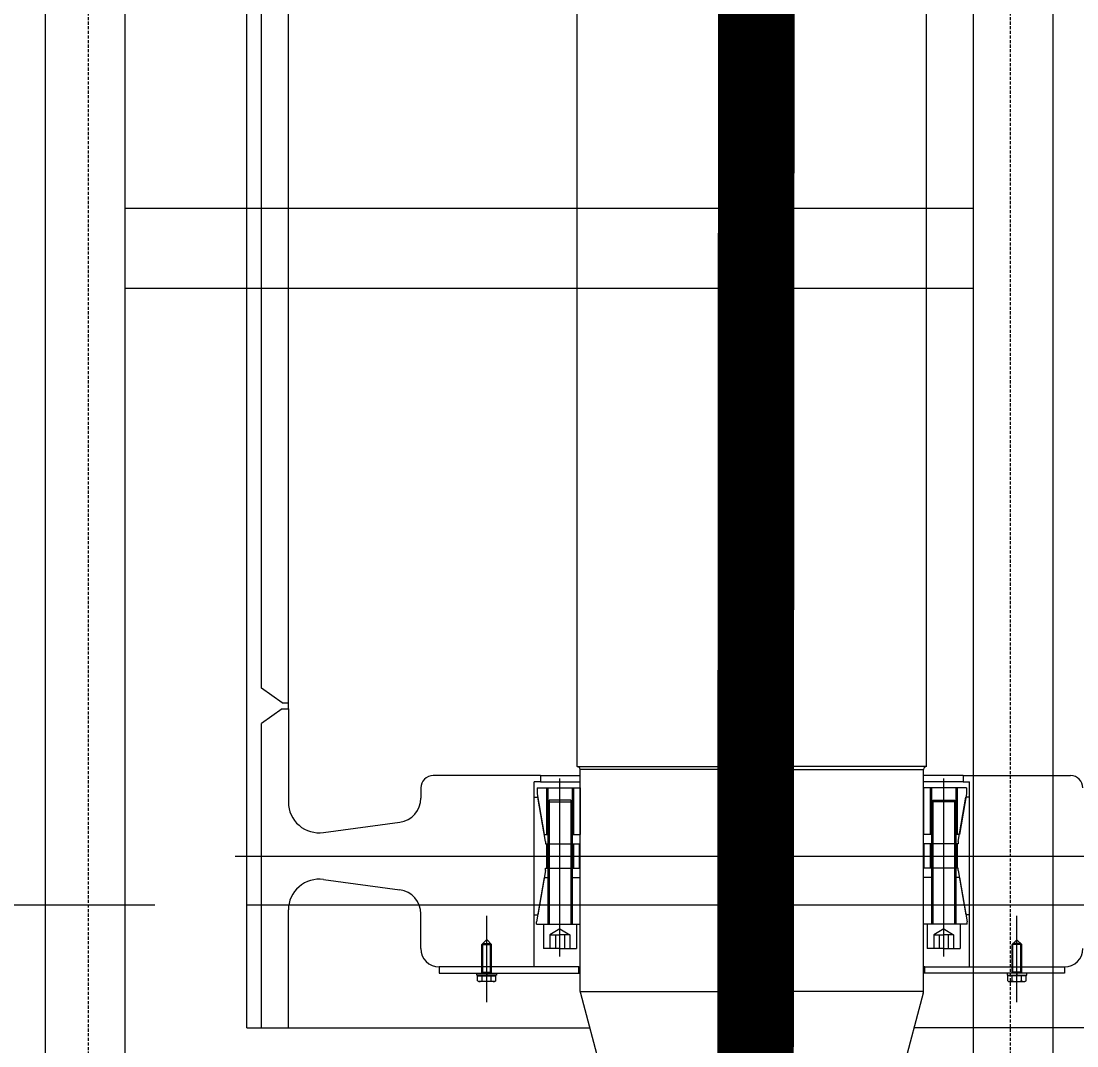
# Model space of a CAD drawing. Header units: inches. Extents: x 209270 to 234360, y -180214 to -150194.
# Drawn here: x 219416 to 220277, y -162779 to -161943 of the extents above; entities that cross this region are included whole.
import ezdxf

# ---------------------------------------------------------------- set-up
doc = ezdxf.new("R2010")
doc.units = ezdxf.units.IN
doc.header["$LTSCALE"] = 10
doc.header["$MEASUREMENT"] = 0
doc.linetypes.add('HIDDEN', pattern=[0.375, 0.25, -0.125])
doc.layers.get('Defpoints').update_dxf_attribs({"color": 69})
doc.layers.add('$AUDIT_BAD_LAYER1', color=7, linetype='Continuous')
for name, color, linetype, lineweight in [('All Bought', 110, 'Continuous', 9), ('Belt', 4, 'Continuous', 9), ('DIM', 42, 'Continuous', 13), ('DIM.', 42, 'Continuous', 13), ('HIDDDEN', 3, 'HIDDEN', 9), ('hoist', 221, 'Continuous', 9), ('MAIN OBJECT', 2, 'Continuous', 18)]:
    doc.layers.add(name, color=color, linetype=linetype, lineweight=lineweight)
doc.styles.add('TEXT_225', font='ROMANS.shx', dxfattribs={"width": 0.8})
doc.dimstyles.new('ISGEC_75', dxfattribs={"dimscale": 75, "dimtxt": 2.5, "dimasz": 2.5, "dimexe": 1, "dimexo": 1, "dimgap": 1, "dimtad": 1, "dimdec": 0, "dimzin": 1, "dimdsep": 46, "dimtxsty": 'TEXT_225', "dimcen": 0, "dimclrd": 42, "dimclre": 42, "dimclrt": 4, "dimadec": 0, "dimazin": 0, "dimtfac": 1, "dimtdec": 0, "dimtmove": 0, "dimatfit": 3, "dimfxl": 1, "dimtfill": 1, "dimtolj": 1, "dimtzin": 0, "dimlwd": -1, "dimlwe": -1, "dimarcsym": 0})

# ---------------------------------------------------------------- blocks, each defined once
blk = doc.blocks.new('*D291')
at = {"layer": 'Defpoints', "color": 0, "transparency": 16777216}
for p in [(219718.38, -161563.69), (214886.03, -165263.69), (216776.17, -165263.69, 0.78)]:
    blk.add_point(p, dxfattribs=at)
at = {"layer": 'DIM', "color": 42, "transparency": 16777216}
for p, q in [((219643.38, -161563.69), (214811.03, -161563.69)), ((214886.03, -161751.19), (214886.03, -165076.19)), ((216701.17, -165263.69), (214811.03, -165263.69))]:
    blk.add_line(p, q, dxfattribs=at)
for points in [[(214854.78, -161751.19), (214917.28, -161751.19), (214886.03, -161563.69)], [(214854.78, -165076.19), (214917.28, -165076.19), (214886.03, -165263.69)]]:
    blk.add_solid(points, dxfattribs=at)
at = {"layer": 'DIM', "color": 4, "transparency": 16777216, "insert": (214717.28, -163413.69), "char_height": 187.5, "attachment_point": 5, "rotation": 90, "style": 'TEXT_225', "bg_fill": 3, "box_fill_scale": 1.25, "bg_fill_color": 256, "bg_fill_true_color": 13158600, "bg_fill_transparency": 0}
blk.add_mtext('\\A1;3700', dxfattribs=at)
blk = doc.blocks.new('A$VNI7697676')
at = {"layer": 'All Bought'}
for p, q in [((0, 1615), (0, -1615)), ((-412, -1200), (-412, 0)), ((-400, -923.1), (-400, 0)), ((-378, -935), (-378, 0)), ((-142.5, -986.95), (-142.5, 0)), ((142.5, -986.95), (142.5, 0)), ((-383, -935), (-400, -923.1)), ((-383, -935), (-378, -935)), ((-378, -940), (-378, -935)), ((-383, -940), (-400, -951.9)), ((-383, -940), (-378, -940)), ((-378, -940), (-378, -1016.05)), ((-400, -1200), (-400, -951.9)), ((-142.5, -986.95), (0, -986.95)), ((0, -989.44), (-140, -989.45)), ((-140, -1170.45), (-140, -989.45)), ((142.5, -986.95), (0, -986.95)), ((0, -989.44), (140, -989.45)), ((140, -1170.45), (140, -989.45)), ((-172.5, -994.45), (-260, -994.45)), ((-172.5, -994.45), (-172.5, -999.45)), ((-172.5, -994.45), (-140, -994.45)), ((-156.5, -1141.89), (-156.5, -996.67)), ((172.5, -994.45), (140, -994.45)), ((156.5, -1141.89), (156.5, -996.67)), ((172.5, -994.45), (260, -994.45)), ((172.5, -994.45), (172.5, -999.45)), ((-270, -1004.45), (-270, -1012.73)), ((-177.5, -1150.45), (-177.5, -999.45)), ((-172.5, -999.45), (-177.5, -999.45)), ((-175.15, -1004.45), (-175.15, -1009.22)), ((-175.15, -1004.45), (-140, -1004.45)), ((-172.5, -999.45), (-140, -999.45)), ((-167.5, -1004.45), (-167.5, -1042.45)), ((-166.5, -1004.45), (-166.5, -1042.45)), ((-146.5, -1004.45), (-146.5, -1115.55)), ((-145.5, -1004.45), (-145.5, -1042.45)), ((-140, -1004.45), (-140, -1042.45)), ((172.5, -999.45), (140, -999.45)), ((140, -1004.45), (140, -1042.45)), ((175.15, -1004.45), (140, -1004.45)), ((145.5, -1004.45), (145.5, -1042.45)), ((146.5, -1004.45), (146.5, -1115.55)), ((166.5, -1004.45), (166.5, -1042.45)), ((167.5, -1004.45), (167.5, -1042.45)), ((172.5, -999.45), (177.5, -999.45)), ((175.15, -1004.45), (175.15, -1009.22)), ((177.5, -1150.45), (177.5, -999.45)), ((-177.5, -1108), (-177.5, -1012)), ((-177.5, -1012), (-174.66, -1012)), ((-175.15, -1009.22), (-169.29, -1042.45)), ((-168.3, -1048.1), (-174.66, -1012)), ((-166.5, -1015.84), (-165.43, -1014.52)), ((-166.5, -1015.84), (-166.5, -1115.55)), ((-166.5, -1015.84), (-146.5, -1015.84)), ((-165.43, -1014.52), (-165.43, -1079.48)), ((-147.57, -1014.52), (-165.43, -1014.52)), ((-146.5, -1015.84), (-147.57, -1014.52)), ((-147.57, -1014.52), (-147.57, -1079.48)), ((146.5, -1015.84), (147.57, -1014.52)), ((166.5, -1015.84), (146.5, -1015.84)), ((147.57, -1014.52), (147.57, -1079.48)), ((147.57, -1014.52), (165.43, -1014.52)), ((166.5, -1015.84), (165.43, -1014.52)), ((165.43, -1014.52), (165.43, -1079.48)), ((166.5, -1015.84), (166.5, -1115.55)), ((168.3, -1048.1), (174.66, -1012)), ((175.15, -1009.22), (169.29, -1042.45)), ((177.5, -1012), (174.66, -1012)), ((177.5, -1108), (177.5, -1012)), ((-349.36, -1040.79), (-287.09, -1032.51)), ((-169.29, -1042.45), (-166.5, -1042.45)), ((-168.3, -1048.1), (-168.3, -1050)), ((-168.3, -1050), (-140.5, -1050)), ((-167.5, -1050), (-167.5, -1070)), ((-146.5, -1042.45), (-140, -1042.45)), ((-145.5, -1050), (-145.5, -1070)), ((-140.5, -1070), (-140.5, -1050)), ((-140.5, -1070), (-140.5, -1050)), ((146.5, -1042.45), (140, -1042.45)), ((140.5, -1070), (140.5, -1050)), ((140.5, -1070), (140.5, -1050)), ((168.3, -1050), (140.5, -1050)), ((145.5, -1050), (145.5, -1070)), ((169.29, -1042.45), (166.5, -1042.45)), ((167.5, -1050), (167.5, -1070)), ((168.3, -1048.1), (168.3, -1050)), ((-421.3, -1060), (424.7, -1060)), ((-168.3, -1071.9), (-174.66, -1108)), ((-168.3, -1070), (-140.5, -1070)), ((-168.3, -1071.9), (-168.3, -1070)), ((168.3, -1070), (140.5, -1070)), ((168.3, -1071.9), (168.3, -1070)), ((168.3, -1071.9), (174.66, -1108)), ((-349.36, -1079.21), (-287.09, -1087.49)), ((-169.29, -1077.55), (-175.65, -1113.58)), ((-169.29, -1077.55), (-166.5, -1077.55)), ((-166.5, -1077.55), (-166.5, -1100.55)), ((-165.43, -1079.48), (-165.43, -1115.55)), ((-147.57, -1079.48), (-147.57, -1115.55)), ((-146.5, -1077.55), (-140, -1077.55)), ((-140, -1115.55), (-140, -1077.55)), ((140, -1115.55), (140, -1077.55)), ((146.5, -1077.55), (140, -1077.55)), ((147.57, -1079.48), (147.57, -1115.55)), ((165.43, -1079.48), (165.43, -1115.55)), ((166.5, -1077.55), (166.5, -1100.55)), ((169.29, -1077.55), (166.5, -1077.55)), ((169.29, -1077.55), (175.65, -1113.58)), ((-172.49, -1096.55), (-172.62, -1096.42)), ((172.49, -1096.55), (172.62, -1096.42)), ((-378, -1200), (-378, -1103.95)), ((-270, -1135.45), (-270, -1107.27)), ((-216.25, -1179.18), (-216.25, -1108.77)), ((-177.5, -1108), (-174.66, -1108)), ((177.5, -1108), (174.66, -1108)), ((216.25, -1179.19), (216.26, -1108.79)), ((-175.65, -1115.55), (-175.65, -1113.58)), ((-175.65, -1115.55), (-140, -1115.55)), ((-169.96, -1115.55), (-169.96, -1135.45)), ((-156.5, -1119.32), (-164.64, -1124.41)), ((-156.5, -1119.32), (-148.36, -1124.41)), ((-143.04, -1115.55), (-143.04, -1135.45)), ((175.65, -1115.55), (140, -1115.55)), ((143.04, -1115.55), (143.04, -1135.45)), ((156.5, -1119.32), (148.36, -1124.41)), ((156.5, -1119.32), (164.64, -1124.41)), ((169.96, -1115.55), (169.96, -1135.45)), ((175.65, -1115.55), (175.65, -1113.58)), ((-164.64, -1124.41), (-164.64, -1135.45)), ((-164.64, -1124.41), (-156.5, -1124.41)), ((-160.24, -1124.41), (-160.24, -1135.45)), ((-148.36, -1124.41), (-156.5, -1124.41)), ((-152.76, -1124.41), (-152.76, -1135.45)), ((-148.36, -1124.41), (-148.36, -1135.45)), ((148.36, -1124.41), (148.36, -1135.45)), ((148.36, -1124.41), (156.5, -1124.41)), ((152.76, -1124.41), (152.76, -1135.45)), ((164.64, -1124.41), (156.5, -1124.41)), ((160.24, -1124.41), (160.24, -1135.45)), ((164.64, -1124.41), (164.64, -1135.45)), ((-216.26, -1128.22), (-220.26, -1132.22)), ((-220.26, -1132.22), (-212.26, -1132.22)), ((-220.26, -1155.45), (-220.26, -1132.22)), ((-219.49, -1131.45), (-213.03, -1131.45)), ((-219.49, -1155.45), (-219.49, -1131.45)), ((-212.26, -1132.22), (-216.26, -1128.22)), ((-213.03, -1155.45), (-213.03, -1131.45)), ((-212.26, -1155.45), (-212.26, -1132.22)), ((-156.5, -1135.45), (-169.96, -1135.45)), ((-156.5, -1135.45), (-143.04, -1135.45)), ((156.5, -1135.45), (143.04, -1135.45)), ((156.5, -1135.45), (169.96, -1135.45)), ((212.26, -1132.23), (216.26, -1128.23)), ((220.26, -1132.23), (212.26, -1132.23)), ((212.26, -1155.47), (212.26, -1132.23)), ((219.5, -1131.47), (213.03, -1131.47)), ((213.03, -1155.47), (213.03, -1131.47)), ((216.26, -1128.23), (220.26, -1132.23)), ((219.5, -1155.47), (219.5, -1131.47)), ((220.26, -1155.47), (220.26, -1132.23)), ((-255, -1150.45), (-255, -1155.45)), ((-141, -1150.45), (-255, -1150.45)), ((-141, -1150.45), (-140, -1150.45)), ((-141, -1155.45), (-141, -1150.45)), ((141, -1150.45), (140, -1150.45)), ((141, -1155.45), (141, -1150.45)), ((141, -1150.45), (255, -1150.45)), ((255, -1150.45), (255, -1155.45)), ((-255, -1155.45), (-141, -1155.45)), ((-224.25, -1155.45), (-208.25, -1155.45)), ((-224.25, -1157.05), (-224.25, -1155.45)), ((-208.25, -1157.05), (-224.25, -1157.05)), ((-223.76, -1157.65), (-222.06, -1157.65)), ((-223.76, -1161.77), (-223.76, -1157.65)), ((-223.76, -1161.77), (-222.75, -1162.35)), ((-209.75, -1162.35), (-222.75, -1162.35)), ((-222.06, -1157.65), (-222.06, -1157.05)), ((-210.44, -1157.05), (-222.06, -1157.05)), ((-222.06, -1157.65), (-210.44, -1157.65)), ((-219.48, -1154.68), (-220.25, -1155.45)), ((-220.25, -1154.68), (-212.25, -1154.68)), ((-220, -1161.77), (-220, -1157.65)), ((-216.25, -1155.45), (-216.25, -1157.05)), ((-213.02, -1154.68), (-212.25, -1155.45)), ((-212.5, -1161.77), (-212.5, -1157.65)), ((-210.44, -1157.65), (-210.44, -1157.05)), ((-210.44, -1157.65), (-208.74, -1157.65)), ((-208.74, -1161.77), (-209.75, -1162.35)), ((-208.74, -1161.77), (-208.74, -1157.65)), ((-208.25, -1155.45), (-208.25, -1157.05)), ((-141, -1155.45), (-140, -1155.45)), ((141, -1155.45), (140, -1155.45)), ((255, -1155.45), (141, -1155.45)), ((224.25, -1155.47), (208.25, -1155.47)), ((208.25, -1155.47), (208.25, -1157.07)), ((208.25, -1157.07), (224.25, -1157.07)), ((208.74, -1161.78), (208.74, -1157.67)), ((210.44, -1157.67), (208.74, -1157.67)), ((208.74, -1161.78), (209.75, -1162.37)), ((209.75, -1162.37), (222.75, -1162.37)), ((210.44, -1157.67), (210.44, -1157.07)), ((210.44, -1157.07), (222.07, -1157.07)), ((222.07, -1157.67), (210.44, -1157.67)), ((213.02, -1154.7), (212.25, -1155.47)), ((220.25, -1154.7), (212.25, -1154.7)), ((212.5, -1161.78), (212.5, -1157.67)), ((216.25, -1155.47), (216.25, -1157.07)), ((219.48, -1154.7), (220.25, -1155.47)), ((220.01, -1161.79), (220.01, -1157.67)), ((222.07, -1157.67), (222.07, -1157.07)), ((223.76, -1157.67), (222.07, -1157.67)), ((223.76, -1161.79), (222.75, -1162.37)), ((223.76, -1161.79), (223.76, -1157.67)), ((224.25, -1157.07), (224.25, -1155.47)), ((-140, -1170.45), (0, -1170.44)), ((140, -1170.45), (0, -1170.44)), ((-139.83, -1171.74), (-120.17, -1245.11)), ((139.83, -1171.74), (120.17, -1245.11)), ((-412, -1200), (-132.26, -1200)), ((412, -1200), (132.26, -1200))]:
    blk.add_line(p, q, dxfattribs=at)
for centre, radius, start, end in [((-142.5, -989.45), 2.5, 0, 90), ((142.5, -989.45), 2.5, 90, 180), ((-260, -1004.45), 10, 90, 180), ((260, -1004.45), 10, 0, 90), ((-353, -1016.05), 25, 180, 278.36589), ((-290, -1012.73), 20, 278.36589, 0), ((-353, -1103.95), 25, 81.63411, 180), ((-290, -1107.27), 20, 0, 81.63411), ((-255, -1135.45), 15, 180, 270), ((255, -1135.45), 15, 270, 0), ((-221.88, -1159.03), 3.32, 244.44687, 304.44687), ((-216.25, -1149.94), 12.41, 252.38753, 287.61247), ((-210.62, -1159.03), 3.32, 235.55313, 295.55313), ((210.62, -1159.05), 3.32, 244.44216, 304.44216), ((216.25, -1149.96), 12.41, 252.38282, 287.60777), ((221.88, -1159.05), 3.32, 235.54842, 295.54842), ((-135, -1170.45), 5, 180, 195), ((135, -1170.45), 5, 345, 0)]:
    blk.add_arc(centre, radius, start, end, dxfattribs=at)
blk = doc.blocks.new('A$Ccd523e08')
at = {"layer": 'DIM', "xscale": -1}
blk.add_blockref('A$VNI7697676', (0, 0), dxfattribs=at)
blk = doc.blocks.new('A$Cdf87a385')
at = {"layer": 'HIDDDEN'}
for p, q in [((-910.71, -1770.24), (-910.7, 1770.24)), ((-158.64, -1770.24), (-158.63, 1770.24))]:
    blk.add_line(p, q, dxfattribs=at)
at = {"layer": 'MAIN OBJECT'}
for p, q in [((-945.71, -1825.24), (-945.7, 1825.24)), ((-123.64, -1825.24), (-123.63, 1825.24)), ((-880.71, -1760.24), (-880.7, 1760.24)), ((-188.64, -1760.24), (-188.63, 1760.24)), ((-188.63, 595.75), (-880.7, 595.75)), ((-188.63, 530.75), (-880.7, 530.75))]:
    blk.add_line(p, q, dxfattribs=at)
blk = doc.blocks.new('*D298')
at = {"layer": 'Defpoints', "color": 0, "transparency": 16777216}
for p in [(219761.44, -160063.69, 0), (218280.01, -163063.69), (219761.44, -163063.69, 0)]:
    blk.add_point(p, dxfattribs=at)
at = {"layer": 'DIM', "color": 42, "transparency": 16777216}
for p, q in [((219686.44, -160063.69), (218205.01, -160063.69)), ((218280.01, -160251.19), (218280.01, -162876.19)), ((219686.44, -163063.69), (218205.01, -163063.69))]:
    blk.add_line(p, q, dxfattribs=at)
for points in [[(218248.76, -160251.19), (218311.26, -160251.19), (218280.01, -160063.69)], [(218248.76, -162876.19), (218311.26, -162876.19), (218280.01, -163063.69)]]:
    blk.add_solid(points, dxfattribs=at)
at = {"layer": 'DIM', "color": 4, "transparency": 16777216, "char_height": 187.5, "attachment_point": 5, "rotation": 90, "style": 'TEXT_225', "bg_fill": 3, "box_fill_scale": 1.25, "bg_fill_color": 256, "bg_fill_true_color": 13158600, "bg_fill_transparency": 0}
for s, insert in [('\\A1;BRG CRS', (218448.76, -161563.69)), ('\\A1;=3000=', (218111.26, -161563.69))]:
    blk.add_mtext(s, dxfattribs=dict(at, insert=insert))
blk = doc.blocks.new('*D299')
at = {"layer": 'Defpoints', "color": 0, "transparency": 16777216}
for p in [(219599.94, -160463.67, 0.01), (218946.16, -162663.67), (219599.94, -162663.67, 0.01)]:
    blk.add_point(p, dxfattribs=at)
at = {"layer": 'DIM', "color": 42, "transparency": 16777216}
for p, q in [((219524.94, -160463.67), (218871.16, -160463.67)), ((218946.16, -160651.17), (218946.16, -162476.17)), ((219524.94, -162663.67), (218871.16, -162663.67))]:
    blk.add_line(p, q, dxfattribs=at)
for points in [[(218914.91, -160651.17), (218977.41, -160651.17), (218946.16, -160463.67)], [(218914.91, -162476.17), (218977.41, -162476.17), (218946.16, -162663.67)]]:
    blk.add_solid(points, dxfattribs=at)
at = {"layer": 'DIM', "color": 4, "transparency": 16777216, "char_height": 187.5, "attachment_point": 5, "rotation": 90, "style": 'TEXT_225', "bg_fill": 3, "box_fill_scale": 1.25, "bg_fill_color": 256, "bg_fill_true_color": 13158600, "bg_fill_transparency": 0}
for s, insert in [('\\A1;=2200=', (218777.41, -161563.67)), ('\\A1;B.W', (219114.91, -161563.67))]:
    blk.add_mtext(s, dxfattribs=dict(at, insert=insert))
blk = doc.blocks.new('A$C67244592')
at = {"layer": 'hoist', "lineweight": 0, "const_width": 62.5}
blk.add_lwpolyline([(0, -500), (4.32, 5159.85, 0.081795), (-153.32, 6122.03), (-1342.42, 9643.92, -0.081584), (-1500.06, 10603.59), (-1500.06, 15050)], format="xyb", dxfattribs=at)

msp = doc.modelspace()

# ---------------------------------------------------------------- dimensions: what is measured, and where the dimension line sits
at = {"layer": 'DIM'}
dim = msp.add_linear_dim(base=(214886.03, -165263.69), p1=(219718.38, -161563.69), p2=(216776.17, -165263.69, 0.78), angle=90, dimstyle='ISGEC_75', dxfattribs=at)
dim.commit()
dim.dimension.update_dxf_attribs({"geometry": '*D291', "text_midpoint": (214717.28, -163413.69)})

# ---------------------------------------------------------------- next in the draw order: linework, layer by layer
at = {"layer": 'Belt'}
msp.add_line((232519.45, -162663.67, -0.02), (219599.94, -162663.67, 0.01), dxfattribs=at)

# ---------------------------------------------------------------- next in the draw order: block references
at = {"layer": '$AUDIT_BAD_LAYER1', "color": 1, "rotation": 180.0000473434895}
msp.add_blockref('A$Cdf87a385', (219311.87, -161564.7, 0.76), dxfattribs=at)
at = {"layer": 'DIM', "xscale": -1}
msp.add_blockref('A$Ccd523e08', (220011.94, -161563.69, 0.76), dxfattribs=at)

# ---------------------------------------------------------------- next in the draw order: dimensions: what is measured, and where the dimension line sits
at = {"layer": 'DIM'}
dim = msp.add_linear_dim(base=(218280.01, -163063.69), p1=(219761.44, -160063.69, 0), p2=(219761.44, -163063.69, 0), angle=90, text='=<>=\\XBRG CRS', dimstyle='ISGEC_75', dxfattribs=at)
dim.commit()
dim.dimension.update_dxf_attribs({"geometry": '*D298', "text_midpoint": (218280.01, -161563.69)})

# ---------------------------------------------------------------- next in the draw order: dimensions: what is measured, and where the dimension line sits
dim = msp.add_linear_dim(base=(218946.16, -162663.67), p1=(219599.94, -160463.67, 0.01), p2=(219599.94, -162663.67, 0.01), angle=90, text='=<>=\\XB.W', dimstyle='ISGEC_75', dxfattribs=at)
dim.commit()
dim.dimension.update_dxf_attribs({"geometry": '*D299', "text_midpoint": (218946.16, -161563.67)})

# ---------------------------------------------------------------- next in the draw order: block references
at = {"layer": 'DIM.'}
msp.add_blockref('A$C67244592', (220011.92, -166263.69), dxfattribs=at)

doc.saveas('drawing.dxf')
